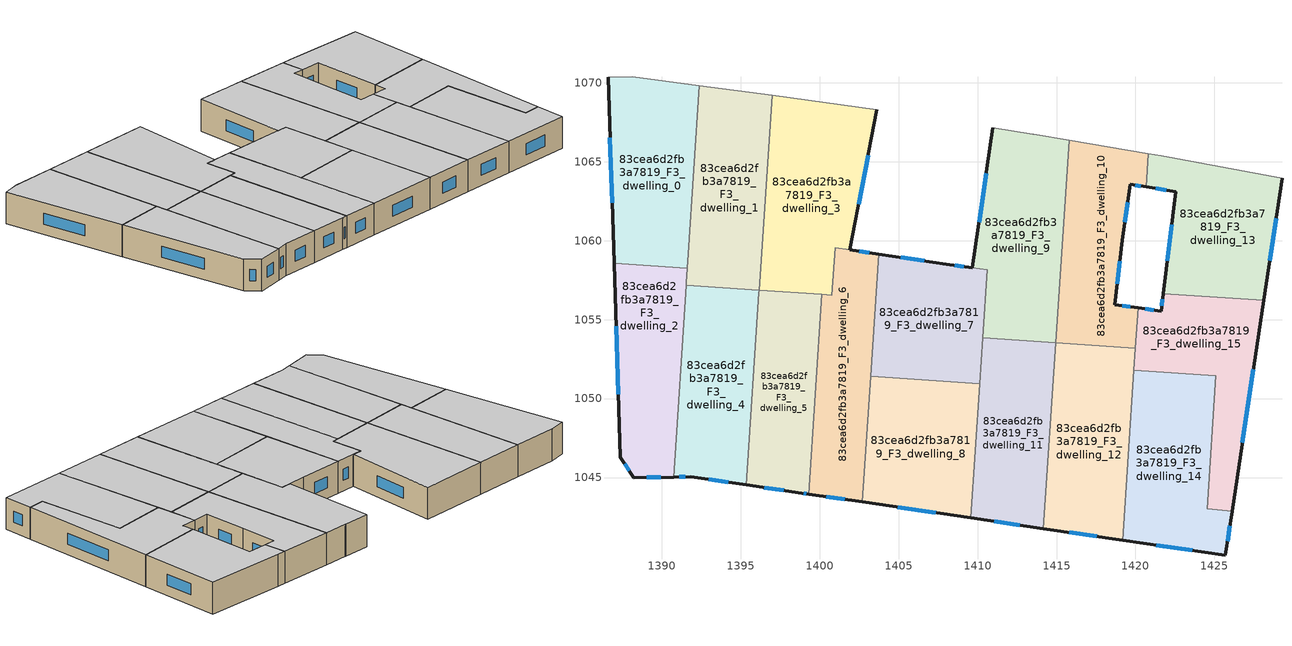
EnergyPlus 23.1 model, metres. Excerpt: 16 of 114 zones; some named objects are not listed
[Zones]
83cea6d2fb3a7819_F3_dwelling_0
 floor to 83cea6d2fb3a7819_F2_dwelling_0 (EU_floor_Construction): 1392.39,1069.82 1391.62,1058.26 1386.98,1058.56 1386.6,1070.34 1388.13,1070.39 z9
 wall outside (EU_wall_Construction): 1386.6,1070.34 1386.98,1058.56 z9:12
 wall adiabatic (EU_wall_Construction): 1392.39,1069.82 1388.13,1070.39 1386.6,1070.34 z9:12
 wall to 83cea6d2fb3a7819_F3_dwelling_1 (EU_wall_Construction): 1391.62,1058.26 1391.68,1059.17 1392.39,1069.82 z9:12
 wall to 83cea6d2fb3a7819_F3_dwelling_2 (EU_wall_Construction): 1386.98,1058.56 1391.62,1058.26 z9:12
 window (EU_Window_Construction): 1386.72,1066.51 1386.86,1062.39 z9.98:11.02
 ceiling to 83cea6d2fb3a7819_F4_dwelling_0 (EU_floor_Construction): 1391.62,1058.26 1392.39,1069.82 1388.13,1070.39 1386.6,1070.34 1386.98,1058.56 z12
83cea6d2fb3a7819_F3_dwelling_1
 floor to 83cea6d2fb3a7819_F2_dwelling_1 (EU_floor_Construction): 1396.99,1069.2 1396.17,1056.86 1391.55,1057.16 1391.56,1057.33 1391.62,1058.26 1392.39,1069.82 z9
 wall adiabatic (EU_wall_Construction): 1396.99,1069.2 1392.39,1069.82 z9:12
 wall to 83cea6d2fb3a7819_F3_dwelling_3 (EU_wall_Construction): 1396.17,1056.86 1396.99,1069.2 z9:12
 wall to 83cea6d2fb3a7819_F3_dwelling_4 (EU_wall_Construction): 1391.55,1057.16 1396.17,1056.86 z9:12
 wall to 83cea6d2fb3a7819_F3_dwelling_2 (EU_wall_Construction): 1391.62,1058.26 1391.56,1057.33 1391.55,1057.16 z9:12
 ceiling to 83cea6d2fb3a7819_F4_dwelling_1 (EU_floor_Construction): 1396.17,1056.86 1396.99,1069.2 1392.39,1069.82 1391.62,1058.26 1391.56,1057.33 1391.55,1057.16 z12
83cea6d2fb3a7819_F3_dwelling_10
 floor to 83cea6d2fb3a7819_F2_dwelling_10 (EU_floor_Construction): 1420.81,1065.52 1420.67,1063.41 1419.66,1063.57 1419.17,1060.03 1418.68,1055.95 1420.16,1055.74 1419.99,1053.2 1414.96,1053.53 1415.8,1066.35 z9
 wall outside (EU_wall_Construction): 1420.16,1055.74 1418.68,1055.95 1419.17,1060.03 1419.66,1063.57 1420.67,1063.41 z9:12
 wall adiabatic (EU_wall_Construction): 1420.81,1065.52 1415.8,1066.35 z9:12
 wall to 83cea6d2fb3a7819_F3_dwelling_13 (EU_wall_Construction): 1420.67,1063.41 1420.81,1065.52 z9:12
 wall to 83cea6d2fb3a7819_F3_dwelling_9 (EU_wall_Construction): 1415.8,1066.35 1414.95,1053.53 z9:12
 wall to 83cea6d2fb3a7819_F3_dwelling_15 (EU_wall_Construction): 1419.99,1053.2 1420.16,1055.74 z9:12
 wall to 83cea6d2fb3a7819_F3_dwelling_12 (EU_wall_Construction): 1414.96,1053.53 1419.99,1053.2 z9:12
 window (EU_Window_Construction): 1419.99,1063.52 1420.34,1063.46 / 1419.33,1061.18 1419.5,1062.42 / 1418.84,1057.28 1419.01,1058.7 / 1419.68,1055.81 1419.16,1055.88 z9.98:11.02
 ceiling to 83cea6d2fb3a7819_F4_dwelling_10 (EU_floor_Construction): 1419.99,1053.2 1420.16,1055.74 1418.68,1055.95 1419.17,1060.03 1419.66,1063.57 1420.67,1063.41 1420.81,1065.52 1415.8,1066.35 1414.96,1053.53 z12
83cea6d2fb3a7819_F3_dwelling_11
 floor to 83cea6d2fb3a7819_F2_dwelling_11 (EU_floor_Construction): 1414.95,1053.53 1414.18,1041.76 1409.57,1042.44 1410.33,1053.84 z9
 wall outside (EU_wall_Construction): 1409.57,1042.44 1414.18,1041.76 z9:12
 wall to 83cea6d2fb3a7819_F3_dwelling_12 (EU_wall_Construction): 1414.18,1041.76 1414.95,1053.53 z9:12
 wall to 83cea6d2fb3a7819_F3_dwelling_8 (EU_wall_Construction): 1410.14,1050.95 1409.57,1042.44 z9:12
 wall to 83cea6d2fb3a7819_F3_dwelling_9 (EU_wall_Construction): 1414.95,1053.53 1410.33,1053.84 z9:12
 wall to 83cea6d2fb3a7819_F3_dwelling_7 (EU_wall_Construction): 1410.33,1053.84 1410.14,1050.95 z9:12
 window (EU_Window_Construction): 1411.07,1042.22 1412.68,1041.98 z9.98:11.02
 ceiling to 83cea6d2fb3a7819_F4_dwelling_11 (EU_floor_Construction): 1414.18,1041.76 1414.95,1053.53 1410.33,1053.84 1409.57,1042.44 z12
83cea6d2fb3a7819_F3_dwelling_12
 floor to 83cea6d2fb3a7819_F2_dwelling_12 (EU_floor_Construction): 1419.99,1053.2 1419.19,1041.03 1414.18,1041.76 1414.95,1053.53 z9
 wall outside (EU_wall_Construction): 1414.18,1041.76 1419.19,1041.03 z9:12
 wall to 83cea6d2fb3a7819_F3_dwelling_14 (EU_wall_Construction): 1419.19,1041.03 1419.9,1051.78 z9:12
 wall to 83cea6d2fb3a7819_F3_dwelling_15 (EU_wall_Construction): 1419.9,1051.78 1419.99,1053.2 z9:12
 window (EU_Window_Construction): 1415.8,1041.53 1417.56,1041.27 z9.98:11.02
 ceiling to 83cea6d2fb3a7819_F4_dwelling_12 (EU_floor_Construction): 1419.19,1041.03 1419.99,1053.2 1414.95,1053.53 1414.18,1041.76 z12
83cea6d2fb3a7819_F3_dwelling_13
 floor to 83cea6d2fb3a7819_F2_dwelling_13 (EU_floor_Construction): 1429.28,1063.95 1428.12,1056.21 1421.75,1056.63 1422.56,1063.1 1420.67,1063.41 1420.81,1065.52 1421.63,1065.38 z9
 wall outside (EU_wall_Construction): 1428.12,1056.21 1429.28,1063.95 / 1420.67,1063.41 1422.56,1063.1 1421.75,1056.63 z9:12
 wall adiabatic (EU_wall_Construction): 1429.28,1063.95 1421.63,1065.38 1420.81,1065.52 z9:12
 wall to 83cea6d2fb3a7819_F3_dwelling_15 (EU_wall_Construction): 1421.75,1056.63 1428.12,1056.21 z9:12
 window (EU_Window_Construction): 1428.5,1058.73 1428.9,1061.43 / 1422.3,1061 1422.02,1058.74 / 1421.28,1063.31 1421.94,1063.2 z9.98:11.02
 ceiling to 83cea6d2fb3a7819_F4_dwelling_13 (EU_floor_Construction): 1428.12,1056.21 1429.28,1063.95 1421.63,1065.38 1420.81,1065.52 1420.67,1063.41 1422.56,1063.1 1421.75,1056.63 z12
83cea6d2fb3a7819_F3_dwelling_14
 floor to 83cea6d2fb3a7819_F2_dwelling_14 (EU_floor_Construction): 1425.09,1051.44 1424.54,1043.02 1426.11,1042.85 1425.7,1040.07 1419.19,1041.03 1419.9,1051.78 z9
 wall outside (EU_wall_Construction): 1419.19,1041.03 1425.7,1040.07 1426.11,1042.85 z9:12
 wall to 83cea6d2fb3a7819_F3_dwelling_15 (EU_wall_Construction): 1426.11,1042.85 1424.54,1043.02 1425.09,1051.44 1419.9,1051.78 z9:12
 window (EU_Window_Construction): 1421.3,1040.72 1423.58,1040.38 / 1425.83,1040.97 1425.98,1041.95 z9.98:11.02
 ceiling to 83cea6d2fb3a7819_F4_dwelling_14 (EU_floor_Construction): 1425.7,1040.07 1426.11,1042.85 1424.54,1043.02 1425.09,1051.44 1419.9,1051.78 1419.19,1041.03 z12
83cea6d2fb3a7819_F3_dwelling_15
 floor to 83cea6d2fb3a7819_F2_dwelling_15 (EU_floor_Construction): 1428.12,1056.21 1426.11,1042.85 1424.54,1043.02 1425.09,1051.44 1419.9,1051.78 1420.16,1055.74 1421.62,1055.54 1421.75,1056.63 z9
 wall outside (EU_wall_Construction): 1421.75,1056.63 1421.62,1055.54 1420.16,1055.74 / 1426.12,1042.86 1428.12,1056.21 z9:12
 window (EU_Window_Construction): 1421.14,1055.61 1420.63,1055.68 / 1421.71,1056.28 1421.66,1055.89 / 1426.77,1047.2 1427.47,1051.87 z9.98:11.02
 ceiling to 83cea6d2fb3a7819_F4_dwelling_15 (EU_floor_Construction): 1426.11,1042.85 1428.12,1056.21 1421.75,1056.63 1421.62,1055.54 1420.16,1055.74 1419.9,1051.78 1425.09,1051.44 1424.54,1043.02 z12
83cea6d2fb3a7819_F3_dwelling_2
 floor to 83cea6d2fb3a7819_F2_dwelling_2 (EU_floor_Construction): 1391.62,1058.26 1391.56,1057.33 1390.75,1045.04 1388.22,1045 1387.38,1046.29 1386.98,1058.56 z9
 wall outside (EU_wall_Construction): 1386.98,1058.56 1387.38,1046.29 1388.22,1045 1390.75,1045.04 z9:12
 wall to 83cea6d2fb3a7819_F3_dwelling_4 (EU_wall_Construction): 1390.75,1045.04 1391.55,1057.16 z9:12
 window (EU_Window_Construction): 1387.11,1054.57 1387.25,1050.28 / 1389.04,1045.01 1389.93,1045.02 / 1387.65,1045.87 1387.95,1045.42 z9.98:11.02
 ceiling to 83cea6d2fb3a7819_F4_dwelling_2 (EU_floor_Construction): 1390.75,1045.04 1391.56,1057.33 1391.62,1058.26 1386.98,1058.56 1387.38,1046.29 1388.22,1045 z12
83cea6d2fb3a7819_F3_dwelling_3
 floor to 83cea6d2fb3a7819_F2_dwelling_3 (EU_floor_Construction): 1403.63,1068.3 1401.91,1059.42 1400.98,1059.56 1400.78,1056.55 1396.18,1056.86 1396.99,1069.2 z9
 wall outside (EU_wall_Construction): 1401.91,1059.42 1403.63,1068.3 z9:12
 wall adiabatic (EU_wall_Construction): 1403.63,1068.3 1396.99,1069.2 z9:12
 wall to 83cea6d2fb3a7819_F3_dwelling_6 (EU_wall_Construction): 1400.13,1056.6 1400.78,1056.55 1400.98,1059.56 1401.91,1059.42 z9:12
 wall to 83cea6d2fb3a7819_F3_dwelling_5 (EU_wall_Construction): 1396.18,1056.86 1400.13,1056.6 z9:12
 window (EU_Window_Construction): 1402.47,1062.31 1403.07,1065.41 z9.98:11.02
 ceiling to 83cea6d2fb3a7819_F4_dwelling_3 (EU_floor_Construction): 1400.78,1056.55 1400.98,1059.56 1401.91,1059.42 1403.63,1068.3 1396.99,1069.2 1396.18,1056.86 z12
83cea6d2fb3a7819_F3_dwelling_4
 floor to 83cea6d2fb3a7819_F2_dwelling_4 (EU_floor_Construction): 1396.17,1056.86 1396.16,1056.69 1395.36,1044.53 1391.84,1045.05 1390.75,1045.04 1391.55,1057.16 z9
 wall outside (EU_wall_Construction): 1390.75,1045.04 1391.84,1045.05 1395.36,1044.53 z9:12
 wall to 83cea6d2fb3a7819_F3_dwelling_5 (EU_wall_Construction): 1395.36,1044.53 1396.16,1056.69 1396.17,1056.86 z9:12
 window (EU_Window_Construction): 1392.98,1044.88 1394.21,1044.7 / 1391.1,1045.04 1391.48,1045.05 z9.98:11.02
 ceiling to 83cea6d2fb3a7819_F4_dwelling_4 (EU_floor_Construction): 1395.36,1044.53 1396.16,1056.69 1396.17,1056.86 1391.55,1057.16 1390.75,1045.04 1391.84,1045.05 z12
83cea6d2fb3a7819_F3_dwelling_5
 floor to 83cea6d2fb3a7819_F2_dwelling_5 (EU_floor_Construction): 1400.13,1056.6 1399.3,1043.95 1398.85,1044.02 1395.36,1044.53 1396.17,1056.86 z9
 wall outside (EU_wall_Construction): 1395.36,1044.53 1398.85,1044.02 1399.3,1043.95 z9:12
 wall to 83cea6d2fb3a7819_F3_dwelling_6 (EU_wall_Construction): 1399.3,1043.95 1400.13,1056.6 z9:12
 window (EU_Window_Construction): 1399,1044 1399.15,1043.97 / 1396.49,1044.37 1397.72,1044.19 z9.98:11.02
 ceiling to 83cea6d2fb3a7819_F4_dwelling_5 (EU_floor_Construction): 1399.3,1043.95 1400.13,1056.6 1396.17,1056.86 1395.36,1044.53 1398.85,1044.02 z12
83cea6d2fb3a7819_F3_dwelling_6
 floor to 83cea6d2fb3a7819_F2_dwelling_6 (EU_floor_Construction): 1403.73,1059.15 1402.7,1043.45 1399.3,1043.95 1400.13,1056.6 1400.78,1056.55 1400.98,1059.56 z9
 wall outside (EU_wall_Construction): 1403.73,1059.15 1401.91,1059.42 / 1399.3,1043.95 1402.7,1043.45 z9:12
 wall to 83cea6d2fb3a7819_F3_dwelling_8 (EU_wall_Construction): 1402.7,1043.45 1403.22,1051.41 z9:12
 wall to 83cea6d2fb3a7819_F3_dwelling_7 (EU_wall_Construction): 1403.22,1051.41 1403.73,1059.15 z9:12
 window (EU_Window_Construction): 1403.14,1059.24 1402.51,1059.33 / 1400.4,1043.79 1401.59,1043.62 z9.98:11.02
 ceiling to 83cea6d2fb3a7819_F4_dwelling_6 (EU_floor_Construction): 1402.7,1043.45 1403.73,1059.15 1400.98,1059.56 1400.78,1056.55 1400.13,1056.6 1399.3,1043.95 z12
83cea6d2fb3a7819_F3_dwelling_7
 floor to 83cea6d2fb3a7819_F2_dwelling_7 (EU_floor_Construction): 1410.61,1058.14 1410.14,1050.95 1403.22,1051.41 1403.73,1059.15 1408.02,1058.52 z9
 wall outside (EU_wall_Construction): 1409.67,1058.28 1408.02,1058.52 1403.73,1059.15 z9:12
 wall to 83cea6d2fb3a7819_F3_dwelling_9 (EU_wall_Construction): 1410.33,1053.84 1410.61,1058.14 1409.68,1058.28 z9:12
 wall to 83cea6d2fb3a7819_F3_dwelling_8 (EU_wall_Construction): 1403.22,1051.41 1410.14,1050.95 z9:12
 window (EU_Window_Construction): 1406.63,1058.73 1405.13,1058.95 / 1409.14,1058.36 1408.56,1058.44 z9.98:11.02
 ceiling to 83cea6d2fb3a7819_F4_dwelling_7 (EU_floor_Construction): 1410.14,1050.95 1410.61,1058.14 1408.02,1058.52 1403.73,1059.15 1403.22,1051.41 z12
83cea6d2fb3a7819_F3_dwelling_8
 floor to 83cea6d2fb3a7819_F2_dwelling_8 (EU_floor_Construction): 1410.14,1050.95 1409.57,1042.44 1402.7,1043.45 1403.22,1051.41 z9
 wall outside (EU_wall_Construction): 1402.7,1043.45 1409.57,1042.44 z9:12
 window (EU_Window_Construction): 1404.93,1043.12 1407.34,1042.77 z9.98:11.02
 ceiling to 83cea6d2fb3a7819_F4_dwelling_8 (EU_floor_Construction): 1409.57,1042.44 1410.14,1050.95 1403.22,1051.41 1402.7,1043.45 z12
83cea6d2fb3a7819_F3_dwelling_9
 floor to 83cea6d2fb3a7819_F2_dwelling_9 (EU_floor_Construction): 1415.8,1066.35 1414.95,1053.53 1410.33,1053.84 1410.61,1058.14 1409.68,1058.28 1410.96,1067.14 1413.5,1066.74 1413.55,1066.73 z9
 wall outside (EU_wall_Construction): 1410.96,1067.14 1409.68,1058.28 z9:12
 wall adiabatic (EU_wall_Construction): 1415.8,1066.35 1413.55,1066.73 1413.5,1066.74 1410.96,1067.14 z9:12
 window (EU_Window_Construction): 1410.54,1064.26 1410.1,1061.16 z9.98:11.02
 ceiling to 83cea6d2fb3a7819_F4_dwelling_9 (EU_floor_Construction): 1414.95,1053.53 1415.8,1066.35 1413.55,1066.73 1413.5,1066.74 1410.96,1067.14 1409.68,1058.28 1410.61,1058.14 1410.33,1053.84 z12
[Building]
EU S2 Campaign: North Axis=0; Terrain=City; Solar Distribution=FullExterior
[Site:Location]
Bologna: Latitude=44.5; Longitude=11.25; Time Zone=1; Elevation=37
[SizingPeriod:WeatherFileDays]
AnnualSizingPeriod: Begin Month=1; Begin Day of Month=1; End Month=12; End Day of Month=31; Day of Week for Start Day=Monday; Use Weather File Daylight Saving Period=No; Use Weather File Rain and Snow Indicators=No
[MATERIAL]
EU_InternalMass_Material: Roughness=MediumRough; Thickness=0.1; Conductivity=1; Density=1800; Specific Heat=900; Thermal Absorptance=0.9; Solar Absorptance=0.7; Visible Absorptance=0.7
[MATERIAL:NOMASS] Roughness=MediumRough; Thermal Absorptance=0.9; Solar Absorptance=0.7; Visible Absorptance=0.7
Name | Thermal Resistance
EU_wall_NoMass | 0.905828
EU_floor_NoMass | 0.67114
[WINDOWMATERIAL:SIMPLEGLAZINGSYSTEM]
EU_Window_SimpleGlazing: UFactor=4.52486; Solar Heat Gain Coefficient=0.85; Visible Transmittance=0.85
[CONSTRUCTION]
EU_wall_Construction: EU_wall_NoMass
EU_floor_Construction: EU_floor_NoMass
EU_Window_Construction: EU_Window_SimpleGlazing
EU_InternalMass_Construction: EU_InternalMass_Material
[ZONE] Type=1; Multiplier=1; Ceiling Height=autocalculate; Floor Area=autocalculate; Part of Total Floor Area=Yes
Name | Volume
83cea6d2fb3a7819_F3_dwelling_0 | 184.442
83cea6d2fb3a7819_F3_dwelling_1 | 173.925
83cea6d2fb3a7819_F3_dwelling_10 | 161.32
83cea6d2fb3a7819_F3_dwelling_11 | 161.315
83cea6d2fb3a7819_F3_dwelling_12 | 181.75
83cea6d2fb3a7819_F3_dwelling_13 | 171.592
83cea6d2fb3a7819_F3_dwelling_14 | 183.884
83cea6d2fb3a7819_F3_dwelling_15 | 159.271
83cea6d2fb3a7819_F3_dwelling_2 | 158.692
83cea6d2fb3a7819_F3_dwelling_3 | 209.846
83cea6d2fb3a7819_F3_dwelling_4 | 169.292
83cea6d2fb3a7819_F3_dwelling_5 | 149.108
83cea6d2fb3a7819_F3_dwelling_6 | 155.688
83cea6d2fb3a7819_F3_dwelling_7 | 155.539
83cea6d2fb3a7819_F3_dwelling_8 | 171.557
83cea6d2fb3a7819_F3_dwelling_9 | 197.795
[INTERNALMASS] Construction=EU_InternalMass_Construction
Name | Zone or ZoneList | Surface Area
83cea6d2fb3a7819_F3_dwelling_0_EU_InternalMass | 83cea6d2fb3a7819_F3_dwelling_0 | 61.4858
83cea6d2fb3a7819_F3_dwelling_1_EU_InternalMass | 83cea6d2fb3a7819_F3_dwelling_1 | 57.9745
83cea6d2fb3a7819_F3_dwelling_2_EU_InternalMass | 83cea6d2fb3a7819_F3_dwelling_2 | 52.8953
83cea6d2fb3a7819_F3_dwelling_3_EU_InternalMass | 83cea6d2fb3a7819_F3_dwelling_3 | 69.9854
83cea6d2fb3a7819_F3_dwelling_4_EU_InternalMass | 83cea6d2fb3a7819_F3_dwelling_4 | 56.4304
83cea6d2fb3a7819_F3_dwelling_5_EU_InternalMass | 83cea6d2fb3a7819_F3_dwelling_5 | 49.6995
83cea6d2fb3a7819_F3_dwelling_6_EU_InternalMass | 83cea6d2fb3a7819_F3_dwelling_6 | 51.8994
83cea6d2fb3a7819_F3_dwelling_7_EU_InternalMass | 83cea6d2fb3a7819_F3_dwelling_7 | 51.8458
83cea6d2fb3a7819_F3_dwelling_8_EU_InternalMass | 83cea6d2fb3a7819_F3_dwelling_8 | 57.1864
83cea6d2fb3a7819_F3_dwelling_9_EU_InternalMass | 83cea6d2fb3a7819_F3_dwelling_9 | 65.9308
83cea6d2fb3a7819_F3_dwelling_10_EU_InternalMass | 83cea6d2fb3a7819_F3_dwelling_10 | 53.8096
83cea6d2fb3a7819_F3_dwelling_11_EU_InternalMass | 83cea6d2fb3a7819_F3_dwelling_11 | 53.8066
83cea6d2fb3a7819_F3_dwelling_12_EU_InternalMass | 83cea6d2fb3a7819_F3_dwelling_12 | 60.5833
83cea6d2fb3a7819_F3_dwelling_13_EU_InternalMass | 83cea6d2fb3a7819_F3_dwelling_13 | 57.1973
83cea6d2fb3a7819_F3_dwelling_14_EU_InternalMass | 83cea6d2fb3a7819_F3_dwelling_14 | 61.2943
83cea6d2fb3a7819_F3_dwelling_15_EU_InternalMass | 83cea6d2fb3a7819_F3_dwelling_15 | 53.0928
[OTHEREQUIPMENT] Fuel Type=Electricity; Design Level Calculation Method=Watts/Area; Power per Zone Floor Area=1; Fraction Latent=0; Fraction Radiant=0; Fraction Lost=0; Carbon Dioxide Generation Rate=0; EndUse Subcategory=EU_Step8_InternalGains
Name | Zone or ZoneList or Space or SpaceList | Schedule
EU_Step8_InternalGain_83cea6d2fb3a7819_F3_dwelling_0_f000 | 83cea6d2fb3a7819_F3_dwelling_0 | EU_Step8_GainSchedule_83cea6d2fb3a7819_F3_dwelling_0_f000
EU_Step8_InternalGain_83cea6d2fb3a7819_F3_dwelling_1_f000 | 83cea6d2fb3a7819_F3_dwelling_1 | EU_Step8_GainSchedule_83cea6d2fb3a7819_F3_dwelling_1_f000
EU_Step8_InternalGain_83cea6d2fb3a7819_F3_dwelling_2_f000 | 83cea6d2fb3a7819_F3_dwelling_2 | EU_Step8_GainSchedule_83cea6d2fb3a7819_F3_dwelling_2_f000
EU_Step8_InternalGain_83cea6d2fb3a7819_F3_dwelling_3_f000 | 83cea6d2fb3a7819_F3_dwelling_3 | EU_Step8_GainSchedule_83cea6d2fb3a7819_F3_dwelling_3_f000
EU_Step8_InternalGain_83cea6d2fb3a7819_F3_dwelling_4_f000 | 83cea6d2fb3a7819_F3_dwelling_4 | EU_Step8_GainSchedule_83cea6d2fb3a7819_F3_dwelling_4_f000
EU_Step8_InternalGain_83cea6d2fb3a7819_F3_dwelling_5_f000 | 83cea6d2fb3a7819_F3_dwelling_5 | EU_Step8_GainSchedule_83cea6d2fb3a7819_F3_dwelling_5_f000
EU_Step8_InternalGain_83cea6d2fb3a7819_F3_dwelling_6_f000 | 83cea6d2fb3a7819_F3_dwelling_6 | EU_Step8_GainSchedule_83cea6d2fb3a7819_F3_dwelling_6_f000
EU_Step8_InternalGain_83cea6d2fb3a7819_F3_dwelling_7_f000 | 83cea6d2fb3a7819_F3_dwelling_7 | EU_Step8_GainSchedule_83cea6d2fb3a7819_F3_dwelling_7_f000
EU_Step8_InternalGain_83cea6d2fb3a7819_F3_dwelling_8_f000 | 83cea6d2fb3a7819_F3_dwelling_8 | EU_Step8_GainSchedule_83cea6d2fb3a7819_F3_dwelling_8_f000
EU_Step8_InternalGain_83cea6d2fb3a7819_F3_dwelling_9_f000 | 83cea6d2fb3a7819_F3_dwelling_9 | EU_Step8_GainSchedule_83cea6d2fb3a7819_F3_dwelling_9_f000
EU_Step8_InternalGain_83cea6d2fb3a7819_F3_dwelling_10_f000 | 83cea6d2fb3a7819_F3_dwelling_10 | EU_Step8_GainSchedule_83cea6d2fb3a7819_F3_dwelling_10_f000
EU_Step8_InternalGain_83cea6d2fb3a7819_F3_dwelling_11_f000 | 83cea6d2fb3a7819_F3_dwelling_11 | EU_Step8_GainSchedule_83cea6d2fb3a7819_F3_dwelling_11_f000
EU_Step8_InternalGain_83cea6d2fb3a7819_F3_dwelling_12_f000 | 83cea6d2fb3a7819_F3_dwelling_12 | EU_Step8_GainSchedule_83cea6d2fb3a7819_F3_dwelling_12_f000
EU_Step8_InternalGain_83cea6d2fb3a7819_F3_dwelling_13_f000 | 83cea6d2fb3a7819_F3_dwelling_13 | EU_Step8_GainSchedule_83cea6d2fb3a7819_F3_dwelling_13_f000
EU_Step8_InternalGain_83cea6d2fb3a7819_F3_dwelling_14_f000 | 83cea6d2fb3a7819_F3_dwelling_14 | EU_Step8_GainSchedule_83cea6d2fb3a7819_F3_dwelling_14_f000
EU_Step8_InternalGain_83cea6d2fb3a7819_F3_dwelling_15_f000 | 83cea6d2fb3a7819_F3_dwelling_15 | EU_Step8_GainSchedule_83cea6d2fb3a7819_F3_dwelling_15_f000
[ZONEVENTILATION:DESIGNFLOWRATE] Schedule=EU_AlwaysOn; Design Flow Rate Calculation Method=AirChanges/Hour; Air Changes per Hour=0.73129; Ventilation Type=Natural; Fan Pressure Rise=0; Fan Total Efficiency=1; Constant Term Coefficient=1; Temperature Term Coefficient=0; Velocity Term Coefficient=0; Velocity Squared Term Coefficient=0; Minimum Indoor Temperature=-100; Maximum Indoor Temperature=100; Delta Temperature=-100; Minimum Outdoor Temperature=-100; Maximum Outdoor Temperature=100; Maximum Wind Speed=40
Name | Zone or ZoneList or Space or SpaceList
EU_ConstantAir_83cea6d2fb3a7819_F3_dwelling_0 | 83cea6d2fb3a7819_F3_dwelling_0
EU_ConstantAir_83cea6d2fb3a7819_F3_dwelling_1 | 83cea6d2fb3a7819_F3_dwelling_1
EU_ConstantAir_83cea6d2fb3a7819_F3_dwelling_2 | 83cea6d2fb3a7819_F3_dwelling_2
EU_ConstantAir_83cea6d2fb3a7819_F3_dwelling_3 | 83cea6d2fb3a7819_F3_dwelling_3
EU_ConstantAir_83cea6d2fb3a7819_F3_dwelling_4 | 83cea6d2fb3a7819_F3_dwelling_4
EU_ConstantAir_83cea6d2fb3a7819_F3_dwelling_5 | 83cea6d2fb3a7819_F3_dwelling_5
EU_ConstantAir_83cea6d2fb3a7819_F3_dwelling_6 | 83cea6d2fb3a7819_F3_dwelling_6
EU_ConstantAir_83cea6d2fb3a7819_F3_dwelling_7 | 83cea6d2fb3a7819_F3_dwelling_7
EU_ConstantAir_83cea6d2fb3a7819_F3_dwelling_8 | 83cea6d2fb3a7819_F3_dwelling_8
EU_ConstantAir_83cea6d2fb3a7819_F3_dwelling_9 | 83cea6d2fb3a7819_F3_dwelling_9
EU_ConstantAir_83cea6d2fb3a7819_F3_dwelling_10 | 83cea6d2fb3a7819_F3_dwelling_10
EU_ConstantAir_83cea6d2fb3a7819_F3_dwelling_11 | 83cea6d2fb3a7819_F3_dwelling_11
EU_ConstantAir_83cea6d2fb3a7819_F3_dwelling_12 | 83cea6d2fb3a7819_F3_dwelling_12
EU_ConstantAir_83cea6d2fb3a7819_F3_dwelling_13 | 83cea6d2fb3a7819_F3_dwelling_13
EU_ConstantAir_83cea6d2fb3a7819_F3_dwelling_14 | 83cea6d2fb3a7819_F3_dwelling_14
EU_ConstantAir_83cea6d2fb3a7819_F3_dwelling_15 | 83cea6d2fb3a7819_F3_dwelling_15
[HVACTEMPLATE:ZONE:IDEALLOADSAIRSYSTEM] System Availability Schedule=EU_AlwaysOn; Maximum Heating Supply Air Temperature=50; Minimum Cooling Supply Air Temperature=13; Maximum Heating Supply Air Humidity Ratio=0.0156; Minimum Cooling Supply Air Humidity Ratio=0.0077; Heating Limit=NoLimit; Cooling Limit=NoLimit; Heating Availability Schedule=EU_AlwaysOn; Cooling Availability Schedule=EU_CoolingOff; Dehumidification Control Type=ConstantSensibleHeatRatio; Cooling Sensible Heat Ratio=0.7; Dehumidification Setpoint=60; Humidification Control Type=None; Humidification Setpoint=30; Outdoor Air Method=None; Outdoor Air Flow Rate per Person=0.00944; Outdoor Air Flow Rate per Zone Floor Area=0; Outdoor Air Flow Rate per Zone=0; Demand Controlled Ventilation Type=None; Outdoor Air Economizer Type=NoEconomizer; Heat Recovery Type=None; Sensible Heat Recovery Effectiveness=0.7; Latent Heat Recovery Effectiveness=0.65
Name | Template Thermostat
83cea6d2fb3a7819_F3_dwelling_0 | EU_HeatOnly_83cea6d2fb3a7819_F3_dwelling_0
83cea6d2fb3a7819_F3_dwelling_1 | EU_HeatOnly_83cea6d2fb3a7819_F3_dwelling_1
83cea6d2fb3a7819_F3_dwelling_2 | EU_HeatOnly_83cea6d2fb3a7819_F3_dwelling_2
83cea6d2fb3a7819_F3_dwelling_3 | EU_HeatOnly_83cea6d2fb3a7819_F3_dwelling_3
83cea6d2fb3a7819_F3_dwelling_4 | EU_HeatOnly_83cea6d2fb3a7819_F3_dwelling_4
83cea6d2fb3a7819_F3_dwelling_5 | EU_HeatOnly_83cea6d2fb3a7819_F3_dwelling_5
83cea6d2fb3a7819_F3_dwelling_6 | EU_HeatOnly_83cea6d2fb3a7819_F3_dwelling_6
83cea6d2fb3a7819_F3_dwelling_7 | EU_HeatOnly_83cea6d2fb3a7819_F3_dwelling_7
83cea6d2fb3a7819_F3_dwelling_8 | EU_HeatOnly_83cea6d2fb3a7819_F3_dwelling_8
83cea6d2fb3a7819_F3_dwelling_9 | EU_HeatOnly_83cea6d2fb3a7819_F3_dwelling_9
83cea6d2fb3a7819_F3_dwelling_10 | EU_HeatOnly_83cea6d2fb3a7819_F3_dwelling_10
83cea6d2fb3a7819_F3_dwelling_11 | EU_HeatOnly_83cea6d2fb3a7819_F3_dwelling_11
83cea6d2fb3a7819_F3_dwelling_12 | EU_HeatOnly_83cea6d2fb3a7819_F3_dwelling_12
83cea6d2fb3a7819_F3_dwelling_13 | EU_HeatOnly_83cea6d2fb3a7819_F3_dwelling_13
83cea6d2fb3a7819_F3_dwelling_14 | EU_HeatOnly_83cea6d2fb3a7819_F3_dwelling_14
83cea6d2fb3a7819_F3_dwelling_15 | EU_HeatOnly_83cea6d2fb3a7819_F3_dwelling_15
[SIZING:ZONE] Zone Cooling Design Supply Air Temperature Input Method=SupplyAirTemperature; Zone Cooling Design Supply Air Temperature=13; Zone Heating Design Supply Air Temperature Input Method=SupplyAirTemperature; Zone Heating Design Supply Air Temperature=50; Zone Cooling Design Supply Air Humidity Ratio=0.008; Zone Heating Design Supply Air Humidity Ratio=0.008; Cooling Design Air Flow Method=DesignDay; Cooling Design Air Flow Rate=0; Cooling Minimum Air Flow per Zone Floor Area=0.000762; Cooling Minimum Air Flow=0; Cooling Minimum Air Flow Fraction=0.2; Heating Design Air Flow Method=DesignDay; Heating Design Air Flow Rate=0; Heating Maximum Air Flow per Zone Floor Area=0.002032; Heating Maximum Air Flow=0.141576; Heating Maximum Air Flow Fraction=0.3; Account for Dedicated Outdoor Air System=No; Dedicated Outdoor Air System Control Strategy=NeutralSupplyAir; Dedicated Outdoor Air Low Setpoint Temperature for Design=autosize; Dedicated Outdoor Air High Setpoint Temperature for Design=autosize; Zone Load Sizing Method=Sensible Load Only No Latent Load; Zone Latent Cooling Design Supply Air Humidity Ratio Input Method=HumidityRatioDifference; Zone Cooling Design Supply Air Humidity Ratio Difference=0.005; Zone Latent Heating Design Supply Air Humidity Ratio Input Method=HumidityRatioDifference; Zone Humidification Design Supply Air Humidity Ratio Difference=0.005
83cea6d2fb3a7819_F3_dwelling_0; 83cea6d2fb3a7819_F3_dwelling_1; 83cea6d2fb3a7819_F3_dwelling_2; 83cea6d2fb3a7819_F3_dwelling_3; 83cea6d2fb3a7819_F3_dwelling_4; 83cea6d2fb3a7819_F3_dwelling_5; 83cea6d2fb3a7819_F3_dwelling_6; 83cea6d2fb3a7819_F3_dwelling_7; 83cea6d2fb3a7819_F3_dwelling_8; 83cea6d2fb3a7819_F3_dwelling_9; 83cea6d2fb3a7819_F3_dwelling_10; 83cea6d2fb3a7819_F3_dwelling_11; 83cea6d2fb3a7819_F3_dwelling_12; 83cea6d2fb3a7819_F3_dwelling_13; 83cea6d2fb3a7819_F3_dwelling_14; 83cea6d2fb3a7819_F3_dwelling_15
[SCHEDULE:CONSTANT]
Name | Hourly Value
EU_AlwaysOn | 1
EU_CoolingOff | 0
[SCHEDULE:FILE] Column Number=1; Rows to Skip at Top=0; Number of Hours of Data=8760; Column Separator=Comma; Interpolate to Timestep=No; Minutes per Item=60; Adjust Schedule for Daylight Savings=Yes
Name | File
EU_Step8_GainSchedule_83cea6d2fb3a7819_F3_dwelling_0_f000 | ../../schedules/83cea6d2fb3a7819/83cea6d2fb3a7819_F3_dwelling_0_f000_gain.csv
EU_Step8_GainSchedule_83cea6d2fb3a7819_F3_dwelling_1_f000 | ../../schedules/83cea6d2fb3a7819/83cea6d2fb3a7819_F3_dwelling_1_f000_gain.csv
EU_Step8_GainSchedule_83cea6d2fb3a7819_F3_dwelling_2_f000 | ../../schedules/83cea6d2fb3a7819/83cea6d2fb3a7819_F3_dwelling_2_f000_gain.csv
EU_Step8_GainSchedule_83cea6d2fb3a7819_F3_dwelling_3_f000 | ../../schedules/83cea6d2fb3a7819/83cea6d2fb3a7819_F3_dwelling_3_f000_gain.csv
EU_Step8_GainSchedule_83cea6d2fb3a7819_F3_dwelling_4_f000 | ../../schedules/83cea6d2fb3a7819/83cea6d2fb3a7819_F3_dwelling_4_f000_gain.csv
EU_Step8_GainSchedule_83cea6d2fb3a7819_F3_dwelling_5_f000 | ../../schedules/83cea6d2fb3a7819/83cea6d2fb3a7819_F3_dwelling_5_f000_gain.csv
EU_Step8_GainSchedule_83cea6d2fb3a7819_F3_dwelling_6_f000 | ../../schedules/83cea6d2fb3a7819/83cea6d2fb3a7819_F3_dwelling_6_f000_gain.csv
EU_Step8_GainSchedule_83cea6d2fb3a7819_F3_dwelling_7_f000 | ../../schedules/83cea6d2fb3a7819/83cea6d2fb3a7819_F3_dwelling_7_f000_gain.csv
EU_Step8_GainSchedule_83cea6d2fb3a7819_F3_dwelling_8_f000 | ../../schedules/83cea6d2fb3a7819/83cea6d2fb3a7819_F3_dwelling_8_f000_gain.csv
EU_Step8_GainSchedule_83cea6d2fb3a7819_F3_dwelling_9_f000 | ../../schedules/83cea6d2fb3a7819/83cea6d2fb3a7819_F3_dwelling_9_f000_gain.csv
EU_Step8_GainSchedule_83cea6d2fb3a7819_F3_dwelling_10_f000 | ../../schedules/83cea6d2fb3a7819/83cea6d2fb3a7819_F3_dwelling_10_f000_gain.csv
EU_Step8_GainSchedule_83cea6d2fb3a7819_F3_dwelling_11_f000 | ../../schedules/83cea6d2fb3a7819/83cea6d2fb3a7819_F3_dwelling_11_f000_gain.csv
EU_Step8_GainSchedule_83cea6d2fb3a7819_F3_dwelling_12_f000 | ../../schedules/83cea6d2fb3a7819/83cea6d2fb3a7819_F3_dwelling_12_f000_gain.csv
EU_Step8_GainSchedule_83cea6d2fb3a7819_F3_dwelling_13_f000 | ../../schedules/83cea6d2fb3a7819/83cea6d2fb3a7819_F3_dwelling_13_f000_gain.csv
EU_Step8_GainSchedule_83cea6d2fb3a7819_F3_dwelling_14_f000 | ../../schedules/83cea6d2fb3a7819/83cea6d2fb3a7819_F3_dwelling_14_f000_gain.csv
EU_Step8_GainSchedule_83cea6d2fb3a7819_F3_dwelling_15_f000 | ../../schedules/83cea6d2fb3a7819/83cea6d2fb3a7819_F3_dwelling_15_f000_gain.csv
